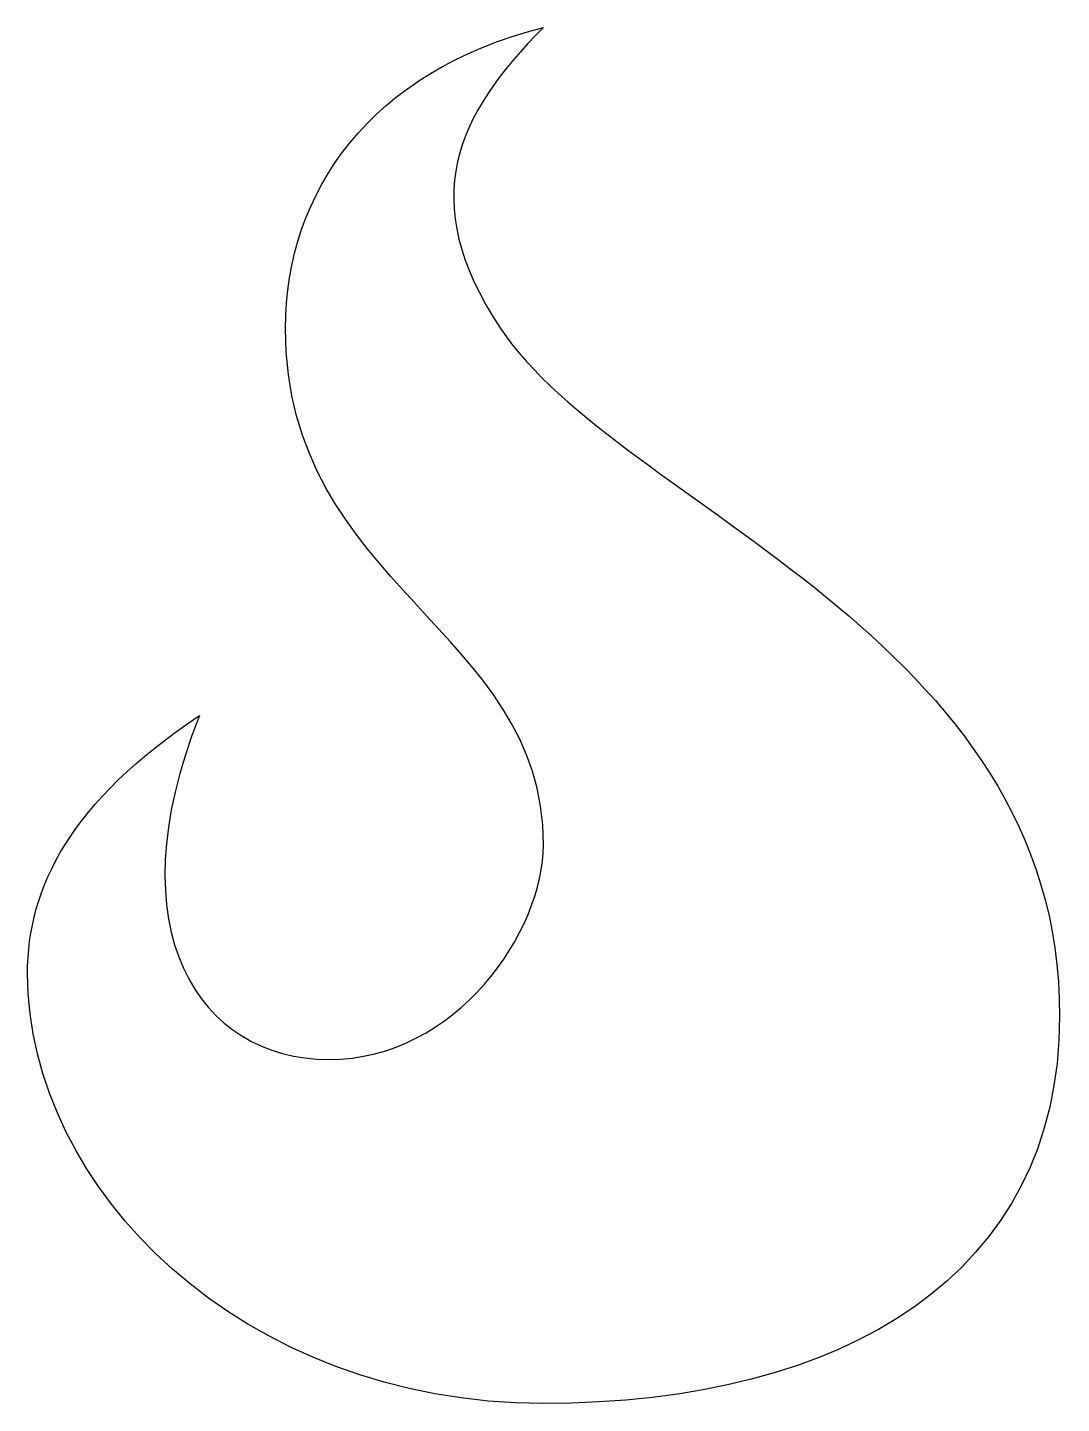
# Model space of a CAD drawing. Header units: centimetres. Extents: x -7.6 to 7.6, y -10.1 to 10.1.
import ezdxf

# ---------------------------------------------------------------- set-up
doc = ezdxf.new("R2010")
doc.units = ezdxf.units.CM
doc.header["$MEASUREMENT"] = 0
doc.layers.add('Layer 1', color=7, linetype='Continuous')

msp = doc.modelspace()

# ---------------------------------------------------------------- linework, layer by layer
at = {"layer": 'Layer 1'}
msp.add_open_spline([(-3.79512, 5.69268), (-3.79512, 1.89756), (0, 1.26504), (0, -1.89755), (0, -1.89755), (0, -3.16259), (-1.26504, -5.06015), (-3.1626, -5.06015), (-3.1626, -5.06015), (-5.06016, -5.06015), (-6.3252, -3.16259), (-5.06016, 0.00001), (-5.06016, 0.00001), (-6.95772, -1.26503), (-7.59024, -2.53007), (-7.59024, -3.79511), (-7.59024, -3.79511), (-7.59024, -6.95771), (-4.42764, -10.12031), (-0.00001, -10.12031), (-0.00001, -10.12031), (4.42762, -10.12031), (7.59022, -8.22275), (7.59022, -4.42763), (7.59022, -4.42763), (7.61847, 1.18598), (1.12165, 3.06123), (-0.63253, 5.69268), (-0.63253, 5.69268), (-1.89757, 7.59024), (-1.26505, 8.85528), (-0.00001, 10.12032), (-0.00001, 10.12032), (-2.53009, 9.4878), (-3.79513, 7.71675), (-3.79513, 5.69268), (-3.79513, 5.69268), (-3.79513, 5.69268), (-3.79512, 5.69268), (-3.79512, 5.69268)], degree=3, knots=[0, 0, 0, 0, 0.09090909, 0.09090909, 0.09090909, 0.09090909, 0.18181818, 0.18181818, 0.18181818, 0.18181818, 0.27272727, 0.27272727, 0.27272727, 0.27272727, 0.36363636, 0.36363636, 0.36363636, 0.36363636, 0.45454545, 0.45454545, 0.45454545, 0.45454545, 0.54545455, 0.54545455, 0.54545455, 0.54545455, 0.63636364, 0.63636364, 0.63636364, 0.63636364, 0.72727273, 0.72727273, 0.72727273, 0.72727273, 0.81818182, 0.81818182, 0.81818182, 0.81818182, 1, 1, 1, 1], dxfattribs=at)

doc.saveas('drawing.dxf')
